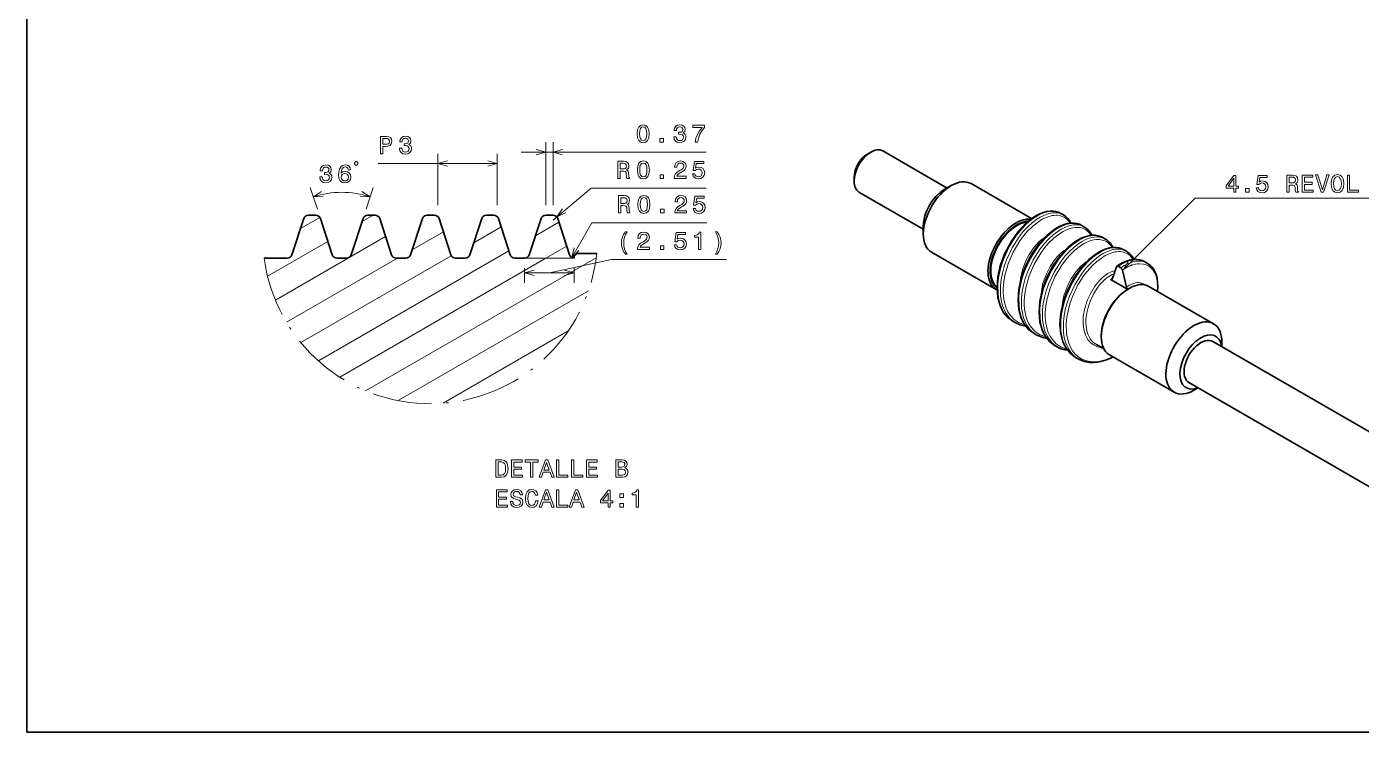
# Model space of a CAD drawing. Extents: x 5 to 413, y 5 to 291.
# Drawn here: x 5.3 to 275.2, y 5.3 to 148 of the extents above; entities that cross this region are included whole.
import ezdxf

# ---------------------------------------------------------------- set-up
doc = ezdxf.new("R2010")
doc.units = 0
doc.linetypes.add('DASHDOT', pattern=[18.5, 12, -3, 0.5, -3])

msp = doc.modelspace()

# ---------------------------------------------------------------- linework, layer by layer
at = {"color": 7, "lineweight": 35}
for p, q in [((5.281658, 5.281658), (5.281658, 290.786957)), ((175.328354, 122.250092), (176.035309, 122.658241)), ((191.442688, 115.38707), (178.436157, 122.896393)), ((172.641983, 117.597046), (172.641983, 116.780716)), ((208.556183, 109.201637), (196.299667, 116.277939)), ((186.642685, 107.073227), (173.636017, 114.582626)), ((190.884338, 115.064713), (192.298233, 115.881012)), ((61.316711, 109.204849), (58.938953, 101.886856)), ((62.267769, 109.895828), (63.746552, 109.895828)), ((64.697609, 109.204849), (67.075371, 101.886856)), ((73.316711, 109.204849), (70.93895, 101.886856)), ((74.267769, 109.895828), (75.746552, 109.895828)), ((76.697609, 109.204849), (79.075371, 101.886856)), ((85.316711, 109.204849), (82.93895, 101.886856)), ((86.267769, 109.895828), (87.746552, 109.895828)), ((88.697609, 109.204849), (91.075371, 101.886856)), ((97.316711, 109.204849), (94.93895, 101.886856)), ((98.267769, 109.895828), (99.746552, 109.895828)), ((100.697609, 109.204849), (103.075371, 101.886856)), ((109.316711, 109.204849), (106.93895, 101.886856)), ((110.267769, 109.895828), (111.746552, 109.895828)), ((112.697609, 109.204849), (115.075371, 101.886856)), ((214.480377, 110.257179), (215.003204, 109.955322)), ((186.6427, 107.717796), (186.6427, 106.085136)), ((218.723022, 107.807686), (219.24585, 107.505836)), ((222.965652, 105.3582), (223.488495, 105.056343)), ((227.208298, 102.908707), (227.731125, 102.606857)), ((53.31633, 101.193344), (57.987896, 101.193344)), ((68.026428, 101.193344), (69.9879, 101.193344)), ((80.026428, 101.193344), (81.9879, 101.193344)), ((92.026428, 101.193344), (93.9879, 101.193344)), ((104.026428, 101.193344), (105.9879, 101.193344)), ((116.026428, 101.543343), (116.626427, 102.143341)), ((116.026428, 101.543343), (116.026428, 101.193344)), ((120.574013, 102.143341), (116.626427, 102.143341)), ((201.380905, 94.869072), (188.299423, 102.421669)), ((231.450943, 100.459221), (231.97377, 100.157364)), ((225.706909, 99.476875), (224.866241, 96.97467)), ((226.043152, 99.564835), (226.565979, 99.262978)), ((226.902237, 98.786751), (227.742905, 95.313835)), ((224.529999, 96.886711), (227.956848, 94.908218)), ((228.077881, 94.978729), (228.289963, 95.101181)), ((245.372879, 87.945503), (232.291397, 95.4981)), ((204.725464, 88.462204), (205.248291, 88.160347)), ((208.968109, 86.012711), (209.490936, 85.710861)), ((221.664368, 83.705444), (223.171463, 82.836143)), ((222.63443, 85.550194), (222.63443, 85.305298)), ((286.906342, 60.271107), (245.187042, 84.357758)), ((247.029602, 83.293938), (247.029602, 84.282036)), ((213.210754, 83.563225), (213.733582, 83.261368)), ((217.4534, 81.113731), (217.976227, 80.811882)), ((237.372635, 74.089233), (224.291168, 81.64183)), ((224.684708, 81.063828), (225.007507, 81.228256)), ((282.106201, 51.957344), (240.386902, 76.043991)), ((242.229599, 74.980103), (241.374069, 74.48616)), ((413.367157, 5.281658), (5.281658, 5.281658))]:
    msp.add_line(p, q, dxfattribs=at)
at = {"color": 7, "lineweight": 13}
for p, q in [((110.267769, 111.895828), (110.267769, 124.660683)), ((111.746552, 111.895828), (111.746552, 124.660683)), ((88.473091, 111.895828), (88.473091, 122.34478)), ((100.473099, 111.895828), (100.473099, 122.34478)), ((105.267769, 122.660683), (142.709198, 122.660683)), ((76.401047, 120.34478), (100.473099, 120.34478)), ((64.079575, 111.106964), (62.64431, 115.524246)), ((73.934746, 111.106964), (75.37001, 115.524246)), ((111.746552, 108.895828), (119.46994, 115.342354)), ((119.46994, 115.342354), (142.750046, 115.342354)), ((60.657833, 107.177025), (64.583084, 109.443268)), ((73.119652, 108.598358), (75.366943, 109.895828)), ((108.196014, 105.755692), (112.930206, 108.488983)), ((115.527107, 101.329453), (119.573135, 108.350174)), ((119.573135, 108.350174), (142.853256, 108.350174)), ((55.587639, 92.702744), (77.877968, 105.572067)), ((83.272377, 102.913025), (89.56205, 106.544373)), ((95.7342, 104.334366), (101.246124, 107.516678)), ((54.006981, 97.563652), (66.193893, 104.599762)), ((64.296326, 80.410194), (102.825729, 102.655159)), ((110.298172, 101.195869), (114.509811, 103.627464)), ((57.843109, 88.231438), (80.294388, 101.193687)), ((60.731979, 84.125824), (91.161812, 101.694489)), ((68.604523, 77.124031), (110.296295, 101.194786)), ((73.846313, 74.376877), (120.467468, 101.29361)), ((105.9879, 101.195869), (116.026428, 101.195869)), ((111.007156, 98.242195), (123.548264, 100.967979)), ((123.548264, 100.967979), (146.828384, 100.967979)), ((105.9879, 99.195869), (105.9879, 96.242195)), ((105.9879, 98.242195), (116.026428, 98.242195)), ((116.026428, 99.195869), (116.026428, 96.242195)), ((80.411682, 72.39389), (118.908638, 94.620117)), ((89.494255, 71.864212), (114.81308, 86.482048)), ((224.945557, 81.264008), (224.780914, 81.181854))]:
    msp.add_line(p, q, dxfattribs=at)
for points in [[(128.7677, 126.370338), (128.843338, 125.578552), (129.080368, 125.01371), (129.458618, 124.670769), (129.983109, 124.559814), (130.502563, 124.670769), (130.880798, 125.01371), (131.112793, 125.578552), (131.193481, 126.370338), (131.112793, 127.157082), (131.016968, 127.469757), (130.880798, 127.726967), (130.502563, 128.069901), (129.983109, 128.185898), (129.458618, 128.069901), (129.080368, 127.721924), (128.843338, 127.157082)], [(129.251846, 126.370338), (129.292191, 126.980568), (129.418274, 127.419327), (129.645218, 127.676529), (129.983109, 127.767311), (130.315964, 127.676529), (130.542908, 127.419327), (130.668991, 126.980568), (130.709335, 126.370338), (130.668991, 125.755066), (130.542908, 125.316299), (130.315964, 125.059097), (129.983109, 124.973358), (129.645218, 125.059097), (129.418274, 125.316299), (129.292191, 125.755066)], [(136.184265, 125.760101), (136.184265, 125.724808), (136.264954, 125.240654), (136.501984, 124.877541), (136.875183, 124.645554), (137.369415, 124.559814), (137.893921, 124.645554), (138.287292, 124.867455), (138.539459, 125.220482), (138.630234, 125.67437), (138.589874, 125.971924), (138.478928, 126.213997), (138.297379, 126.400597), (138.055298, 126.536758), (138.383118, 126.809097), (138.4991, 127.242813), (138.423462, 127.636185), (138.206604, 127.933739), (137.853577, 128.120331), (137.369415, 128.185898), (136.915527, 128.105209), (136.567551, 127.883301), (136.340607, 127.530281), (136.264954, 127.061264), (136.264954, 127.025955), (136.713806, 127.025955), (136.75415, 127.348724), (136.885269, 127.580711), (137.097092, 127.721924), (137.394638, 127.772354), (137.656891, 127.73201), (137.848526, 127.626099), (137.964523, 127.454636), (138.009918, 127.222641), (137.964523, 126.975525), (137.843491, 126.809097), (137.631668, 126.708237), (137.344208, 126.677979), (137.147522, 126.683014), (137.147522, 126.284607), (137.394638, 126.294693), (137.712357, 126.249298), (137.949402, 126.128265), (138.090607, 125.93158), (138.141037, 125.67437), (138.085556, 125.381866), (137.939301, 125.165009), (137.707321, 125.028839), (137.399689, 124.983444), (137.081955, 125.033882), (136.849976, 125.185181), (136.70372, 125.427254), (136.648239, 125.760101)], [(140.490173, 124.660683), (140.999542, 124.660683), (141.165955, 125.492813), (141.458466, 126.26947), (141.872009, 126.990654), (142.411636, 127.666443), (142.411636, 128.085037), (140.011063, 128.085037), (140.011063, 127.626099), (141.92749, 127.626099), (141.372742, 126.945267), (140.954147, 126.234169), (140.661636, 125.477684)], [(76.854935, 122.34478), (77.318916, 122.34478), (77.318916, 123.822449), (77.833328, 123.822449), (78.352776, 123.847656), (78.766319, 124.02417), (79.033615, 124.367111), (79.12439, 124.836136), (79.053787, 125.269852), (78.852058, 125.58757), (78.519203, 125.779221), (78.065315, 125.84478), (76.854935, 125.84478)], [(77.939232, 125.416107), (78.241829, 125.385849), (78.46373, 125.290024), (78.594849, 125.11351), (78.640244, 124.836136), (78.589806, 124.543625), (78.453644, 124.367111), (78.221649, 124.276337), (77.903931, 124.251122), (77.318916, 124.251122), (77.318916, 125.416107)], [(80.684189, 123.444199), (80.684189, 123.408905), (80.764877, 122.924751), (81.001915, 122.561638), (81.375114, 122.329651), (81.869347, 122.243912), (82.393845, 122.329651), (82.787216, 122.551552), (83.039375, 122.904579), (83.130157, 123.358467), (83.089806, 123.656021), (82.978859, 123.898094), (82.797302, 124.084694), (82.555229, 124.220856), (82.883034, 124.493195), (82.999031, 124.92691), (82.923386, 125.320282), (82.70652, 125.617836), (82.3535, 125.804436), (81.869347, 125.869995), (81.415459, 125.789307), (81.067474, 125.567398), (80.84053, 125.214378), (80.764877, 124.745361), (80.764877, 124.710052), (81.21373, 124.710052), (81.254074, 125.032822), (81.385201, 125.264809), (81.597015, 125.406021), (81.894562, 125.456451), (82.156815, 125.416107), (82.348457, 125.310196), (82.464447, 125.138733), (82.509834, 124.906738), (82.464447, 124.659622), (82.343414, 124.493195), (82.131592, 124.392334), (81.844131, 124.362076), (81.647446, 124.367111), (81.647446, 123.968704), (81.894562, 123.97879), (82.212288, 123.933395), (82.449318, 123.812363), (82.59053, 123.615677), (82.640961, 123.358467), (82.585487, 123.065964), (82.439232, 122.849106), (82.207245, 122.712936), (81.899605, 122.667542), (81.581886, 122.717979), (81.349892, 122.869278), (81.203644, 123.111351), (81.148163, 123.444199)], [(133.371155, 124.660683), (134.067108, 124.660683), (134.067108, 125.412125), (133.371155, 125.412125)], [(64.584923, 117.631454), (64.584923, 117.596146), (64.665619, 117.112), (64.902649, 116.748886), (65.275848, 116.516899), (65.770081, 116.431168), (66.294579, 116.516899), (66.68795, 116.7388), (66.940109, 117.091827), (67.030884, 117.545715), (66.99054, 117.843269), (66.879593, 118.085342), (66.698036, 118.271942), (66.455963, 118.408112), (66.783768, 118.680443), (66.899765, 119.114166), (66.824112, 119.507538), (66.607254, 119.805084), (66.254227, 119.991684), (65.770081, 120.057243), (65.316193, 119.976547), (64.968208, 119.754654), (64.741264, 119.401627), (64.665619, 118.932602), (64.665619, 118.897301), (65.114464, 118.897301), (65.154808, 119.22007), (65.285934, 119.452057), (65.497749, 119.593269), (65.795296, 119.6437), (66.057541, 119.603355), (66.249191, 119.497444), (66.365181, 119.325974), (66.410568, 119.093987), (66.365181, 118.84687), (66.244141, 118.680443), (66.032333, 118.579575), (65.744865, 118.549316), (65.54818, 118.554367), (65.54818, 118.155945), (65.795296, 118.166031), (66.113022, 118.120644), (66.350052, 117.999603), (66.491264, 117.802917), (66.541695, 117.545715), (66.486221, 117.253212), (66.339966, 117.036346), (66.107979, 116.900185), (65.800339, 116.854797), (65.48262, 116.905228), (65.250626, 117.056526), (65.104378, 117.298599), (65.048904, 117.631454)], [(70.802216, 119.088943), (70.70639, 119.497444), (70.484489, 119.800041), (70.141548, 119.991684), (69.697746, 120.057243), (69.4002, 120.021942), (69.14299, 119.926117), (68.916046, 119.769775), (68.724403, 119.547882), (68.573105, 119.2705), (68.462158, 118.932602), (68.391548, 118.534195), (68.371376, 118.085342), (68.452072, 117.369202), (68.699188, 116.849754), (69.097603, 116.537071), (69.642273, 116.431168), (70.131462, 116.521942), (70.504662, 116.758972), (70.746735, 117.132172), (70.832474, 117.606232), (70.746735, 118.085342), (70.514748, 118.453499), (70.156677, 118.685486), (69.712875, 118.766174), (69.233772, 118.665314), (68.875702, 118.377853), (68.951347, 118.932602), (69.112732, 119.331024), (69.359848, 119.568054), (69.702789, 119.648743), (69.954948, 119.608398), (70.146591, 119.502487), (70.272675, 119.325974), (70.338234, 119.088943)], [(71.809853, 120.032028), (72.043182, 120.032028), (72.27652, 120.265358), (72.27652, 120.498688), (72.043182, 120.732025), (71.809853, 120.732025), (71.576515, 120.498688), (71.576515, 120.265358)], [(124.863312, 117.342354), (125.332329, 117.342354), (125.332329, 118.820023), (125.811432, 118.820023), (126.164459, 118.804886), (126.386368, 118.734283), (126.507401, 118.567856), (126.557831, 118.270309), (126.583054, 117.816422), (126.613312, 117.518867), (126.673828, 117.342354), (127.203369, 117.342354), (127.203369, 117.438171), (127.087372, 117.579384), (127.047028, 117.841629), (127.011719, 118.406479), (126.925987, 118.825058), (126.809998, 118.956192), (126.628433, 119.05201), (126.83017, 119.178085), (126.971375, 119.354599), (127.062157, 119.576508), (127.092415, 119.843796), (127.021805, 120.267426), (126.820084, 120.585144), (126.487228, 120.776794), (126.03334, 120.842354), (124.863312, 120.842354)], [(125.902214, 120.413681), (126.209854, 120.383423), (126.426712, 120.287598), (126.562874, 120.111084), (126.608261, 119.83371), (126.557831, 119.541199), (126.421661, 119.364685), (126.189682, 119.273911), (125.871948, 119.248695), (125.332329, 119.248695), (125.332329, 120.413681)], [(128.808548, 119.05201), (128.884201, 118.260223), (129.121231, 117.695381), (129.499481, 117.35244), (130.023972, 117.241486), (130.543427, 117.35244), (130.921661, 117.695381), (131.153656, 118.260223), (131.234344, 119.05201), (131.153656, 119.838753), (131.057831, 120.151428), (130.921661, 120.408638), (130.543427, 120.751572), (130.023972, 120.867569), (129.499481, 120.751572), (129.121231, 120.403595), (128.884201, 119.838753)], [(129.292694, 119.05201), (129.333054, 119.662239), (129.459137, 120.100998), (129.686066, 120.3582), (130.023972, 120.448982), (130.356827, 120.3582), (130.583771, 120.100998), (130.709854, 119.662239), (130.750198, 119.05201), (130.709854, 118.436737), (130.583771, 117.997971), (130.356827, 117.740768), (130.023972, 117.655029), (129.686066, 117.740768), (129.459137, 117.997971), (129.333054, 118.436737)], [(136.265472, 117.342354), (138.671082, 117.342354), (138.671082, 117.77607), (136.769791, 117.77607), (136.875702, 118.013107), (137.057251, 118.209793), (137.61705, 118.567856), (137.914612, 118.719154), (138.247452, 118.936012), (138.484497, 119.188171), (138.620651, 119.485725), (138.671082, 119.823624), (138.585358, 120.247253), (138.348328, 120.580109), (137.985214, 120.791924), (137.51619, 120.867569), (137.032043, 120.78183), (136.663879, 120.5448), (136.426849, 120.166565), (136.346161, 119.667282), (136.346161, 119.59668), (136.805099, 119.59668), (136.805099, 119.637024), (136.850479, 119.979965), (136.986649, 120.232124), (137.203506, 120.393509), (137.490967, 120.448982), (137.783478, 120.398544), (138.000336, 120.272469), (138.141541, 120.075783), (138.191986, 119.828667), (138.156677, 119.59668), (138.060852, 119.399994), (137.899475, 119.228516), (137.677567, 119.077225), (137.38002, 118.91584), (136.885788, 118.603165), (136.537811, 118.270309), (136.331024, 117.866852), (136.265472, 117.357483)], [(139.981323, 118.255173), (140.09227, 117.841629), (140.339386, 117.518867), (140.702499, 117.317139), (141.166473, 117.241486), (141.675842, 117.332268), (142.074249, 117.579384), (142.326416, 117.972755), (142.422241, 118.477081), (142.336502, 118.946098), (142.094421, 119.314255), (141.716187, 119.551285), (141.22699, 119.637024), (140.848755, 119.576508), (140.556244, 119.41008), (140.697449, 120.353165), (142.230591, 120.353165), (142.230591, 120.766708), (140.359558, 120.766708), (140.082184, 118.910797), (140.485641, 118.910797), (140.778152, 119.147827), (141.151352, 119.233566), (141.474121, 119.178085), (141.721237, 119.016708), (141.877563, 118.769592), (141.933044, 118.451859), (141.877563, 118.13414), (141.716187, 117.887024), (141.46907, 117.730682), (141.151352, 117.675209), (140.884064, 117.71051), (140.677277, 117.826508), (140.525986, 118.008057), (140.450348, 118.255173)], [(70.343277, 117.601196), (70.287804, 117.28347), (70.146591, 117.041397), (69.919647, 116.880013), (69.63723, 116.829575), (69.339676, 116.880013), (69.112732, 117.036346), (68.966476, 117.278427), (68.921089, 117.596146), (68.971519, 117.908829), (69.112732, 118.145859), (69.344719, 118.297157), (69.657402, 118.352631), (69.929733, 118.297157), (70.146591, 118.150909), (70.287804, 117.913872)], [(133.412018, 117.342354), (134.107971, 117.342354), (134.107971, 118.093796), (133.412018, 118.093796)], [(249.431549, 114.526962), (249.885437, 114.526962), (249.885437, 115.394394), (250.38472, 115.394394), (250.38472, 115.797859), (249.885437, 115.797859), (249.885437, 117.951317), (249.426498, 117.951317), (247.893356, 115.838203), (247.893356, 115.394394), (249.431549, 115.394394)], [(248.316986, 115.797859), (249.431549, 117.366302), (249.431549, 115.797859)], [(253.975494, 115.439789), (254.086441, 115.026245), (254.333557, 114.703476), (254.696671, 114.501747), (255.160645, 114.426094), (255.670013, 114.516876), (256.06842, 114.763992), (256.320587, 115.157364), (256.416412, 115.66169), (256.330688, 116.130707), (256.088593, 116.498863), (255.710358, 116.735893), (255.221161, 116.821632), (254.842926, 116.761108), (254.550415, 116.594688), (254.691635, 117.537766), (256.224762, 117.537766), (256.224762, 117.951317), (254.353729, 117.951317), (254.076355, 116.095406), (254.479813, 116.095406), (254.772324, 116.332436), (255.145523, 116.418175), (255.468292, 116.362694), (255.715408, 116.201317), (255.87175, 115.954193), (255.927216, 115.636475), (255.87175, 115.318748), (255.710358, 115.071632), (255.463242, 114.915291), (255.145523, 114.859818), (254.878235, 114.895119), (254.671463, 115.011108), (254.520157, 115.192665), (254.444519, 115.439789)], [(260.173615, 114.526962), (260.642639, 114.526962), (260.642639, 116.004631), (261.121735, 116.004631), (261.474762, 115.989502), (261.696686, 115.918892), (261.817719, 115.752464), (261.868134, 115.454918), (261.893372, 115.001022), (261.923615, 114.703476), (261.984131, 114.526962), (262.513672, 114.526962), (262.513672, 114.62278), (262.397675, 114.763992), (262.35733, 115.026245), (262.322021, 115.59108), (262.236298, 116.009674), (262.1203, 116.140793), (261.938751, 116.236618), (262.140472, 116.362694), (262.281677, 116.539207), (262.372467, 116.761108), (262.40271, 117.028404), (262.332123, 117.452034), (262.130402, 117.76976), (261.797546, 117.961403), (261.343658, 118.026962), (260.173615, 118.026962)], [(261.212524, 117.598289), (261.520172, 117.568031), (261.73703, 117.472206), (261.873199, 117.295692), (261.918579, 117.018318), (261.868134, 116.725807), (261.731964, 116.549294), (261.5, 116.458519), (261.182251, 116.433304), (260.642639, 116.433304), (260.642639, 117.598289)], [(263.275208, 114.526962), (265.494232, 114.526962), (265.494232, 114.950592), (263.739197, 114.950592), (263.739197, 116.13575), (265.302582, 116.13575), (265.302582, 116.554337), (263.739197, 116.554337), (263.739197, 117.603333), (265.453888, 117.603333), (265.453888, 118.026962), (263.275208, 118.026962)], [(268.247833, 118.032005), (267.3703, 115.05146), (266.46756, 118.032005), (265.988464, 118.032005), (267.118134, 114.526962), (267.622467, 114.526962), (268.726929, 118.032005)], [(269.110229, 116.276962), (269.200989, 115.490219), (269.463257, 114.910248), (269.871735, 114.552177), (270.406342, 114.431145), (270.935852, 114.552177), (271.349426, 114.910248), (271.606628, 115.490219), (271.702454, 116.276962), (271.606628, 117.058662), (271.495667, 117.376389), (271.349426, 117.638634), (270.935852, 117.996704), (270.683716, 118.087479), (270.406342, 118.122787), (269.866699, 117.996704), (269.458191, 117.643677), (269.200989, 117.063705)], [(269.59436, 116.276962), (269.649841, 116.887192), (269.816284, 117.336037), (270.073486, 117.608376), (270.406342, 117.704193), (270.734131, 117.608376), (270.991333, 117.330994), (271.157776, 116.882149), (271.218292, 116.276962), (271.157776, 115.666733), (270.991333, 115.217888), (270.734131, 114.945549), (270.406342, 114.854774), (270.073486, 114.945549), (269.816284, 115.217888), (269.649841, 115.66169)], [(272.418579, 114.526962), (274.667847, 114.526962), (274.667847, 114.950592), (272.882568, 114.950592), (272.882568, 118.026962), (272.418579, 118.026962)], [(124.966507, 110.350174), (125.435532, 110.350174), (125.435532, 111.827835), (125.914635, 111.827835), (126.267654, 111.812714), (126.489563, 111.742104), (126.610596, 111.575676), (126.661034, 111.27813), (126.686249, 110.824234), (126.716507, 110.526688), (126.777023, 110.350174), (127.306564, 110.350174), (127.306564, 110.445999), (127.190567, 110.587204), (127.150223, 110.849457), (127.114922, 111.414291), (127.02919, 111.832886), (126.913193, 111.964005), (126.731636, 112.05983), (126.933365, 112.185913), (127.074577, 112.362419), (127.165359, 112.58432), (127.195618, 112.851616), (127.125008, 113.275246), (126.923279, 113.592972), (126.590424, 113.784615), (126.136536, 113.850174), (124.966507, 113.850174)], [(126.005417, 113.421501), (126.313049, 113.391243), (126.529907, 113.295418), (126.666077, 113.118904), (126.711464, 112.84153), (126.661034, 112.549019), (126.524864, 112.372513), (126.292877, 112.281731), (125.975151, 112.256516), (125.435532, 112.256516), (125.435532, 113.421501)], [(128.911758, 112.05983), (128.987396, 111.268044), (129.224426, 110.703201), (129.602676, 110.36026), (130.127167, 110.249313), (130.646622, 110.36026), (131.024872, 110.703201), (131.256851, 111.268044), (131.337555, 112.05983), (131.256851, 112.846573), (131.161041, 113.159256), (131.024872, 113.416458), (130.646622, 113.759399), (130.127167, 113.875389), (129.602676, 113.759399), (129.224426, 113.411415), (128.987396, 112.846573)], [(129.395905, 112.05983), (129.436249, 112.670059), (129.562332, 113.108818), (129.789276, 113.366028), (130.127167, 113.456802), (130.460022, 113.366028), (130.686966, 113.108818), (130.813049, 112.670059), (130.853394, 112.05983), (130.813049, 111.44455), (130.686966, 111.005798), (130.460022, 110.748589), (130.127167, 110.662857), (129.789276, 110.748589), (129.562332, 111.005798), (129.436249, 111.44455)], [(136.368668, 110.350174), (138.774292, 110.350174), (138.774292, 110.78389), (136.872986, 110.78389), (136.978897, 111.02092), (137.160461, 111.217606), (137.720261, 111.575676), (138.017807, 111.726974), (138.350662, 111.943832), (138.587692, 112.195999), (138.723862, 112.493546), (138.774292, 112.831444), (138.688553, 113.255074), (138.451523, 113.587929), (138.088409, 113.799744), (137.619385, 113.875389), (137.135239, 113.789658), (136.76709, 113.552628), (136.53006, 113.174377), (136.449371, 112.675102), (136.449371, 112.604492), (136.908295, 112.604492), (136.908295, 112.644844), (136.95369, 112.987778), (137.089844, 113.239944), (137.306717, 113.401329), (137.594177, 113.456802), (137.886688, 113.406372), (138.103546, 113.280289), (138.244751, 113.083603), (138.295181, 112.836487), (138.259888, 112.604492), (138.164062, 112.407806), (138.002686, 112.236343), (137.780777, 112.085045), (137.483215, 111.92366), (136.988983, 111.610977), (136.641006, 111.27813), (136.434235, 110.874672), (136.368668, 110.365303)], [(140.084518, 111.263), (140.195465, 110.849457), (140.442596, 110.526688), (140.805695, 110.324959), (141.269684, 110.249313), (141.779053, 110.340088), (142.17746, 110.587204), (142.429626, 110.980576), (142.525452, 111.484901), (142.439713, 111.953918), (142.197632, 112.322075), (141.819397, 112.559113), (141.3302, 112.644844), (140.951965, 112.58432), (140.659454, 112.417892), (140.800659, 113.360977), (142.333801, 113.360977), (142.333801, 113.774521), (140.462769, 113.774521), (140.185394, 111.918617), (140.588837, 111.918617), (140.881348, 112.155647), (141.254547, 112.241386), (141.577316, 112.185913), (141.824432, 112.024521), (141.980774, 111.777405), (142.036255, 111.459686), (141.980774, 111.14196), (141.819397, 110.894844), (141.572266, 110.738503), (141.254547, 110.683029), (140.987259, 110.71833), (140.780487, 110.83432), (140.629181, 111.015884), (140.553543, 111.263)], [(251.842209, 114.526962), (252.538177, 114.526962), (252.538177, 115.278404), (251.842209, 115.278404)], [(133.515213, 110.350174), (134.211182, 110.350174), (134.211182, 111.101616), (133.515213, 111.101616)], [(126.398407, 101.994637), (126.716133, 101.994637), (126.428665, 102.529221), (126.226944, 103.08902), (126.100861, 103.679077), (126.060516, 104.274178), (126.100861, 104.869278), (126.226944, 105.454292), (126.428665, 106.019135), (126.716133, 106.553711), (126.398407, 106.553711), (126.030258, 105.998962), (125.773048, 105.449249), (125.62175, 104.874321), (125.576363, 104.274178), (125.62175, 103.668991), (125.773048, 103.099106), (126.030258, 102.549393)], [(128.835724, 102.967979), (131.241348, 102.967979), (131.241348, 103.401695), (129.340057, 103.401695), (129.445953, 103.638733), (129.627518, 103.835419), (130.187317, 104.193481), (130.484863, 104.34478), (130.817719, 104.561638), (131.054749, 104.813797), (131.190918, 105.111351), (131.241348, 105.449249), (131.155609, 105.872879), (130.918579, 106.205734), (130.555466, 106.417549), (130.086456, 106.493195), (129.602295, 106.407463), (129.234146, 106.170425), (128.997116, 105.792191), (128.916412, 105.292908), (128.916412, 105.222305), (129.375351, 105.222305), (129.375351, 105.26265), (129.420746, 105.605591), (129.556915, 105.85775), (129.773773, 106.019135), (130.061234, 106.074608), (130.353745, 106.024178), (130.570602, 105.898094), (130.711807, 105.701408), (130.762238, 105.454292), (130.726929, 105.222305), (130.631119, 105.02562), (130.469727, 104.854149), (130.247833, 104.70285), (129.950287, 104.541466), (129.456039, 104.22879), (129.108063, 103.895935), (128.901291, 103.492477), (128.835724, 102.983109)], [(136.287598, 103.880806), (136.39856, 103.467255), (136.64566, 103.144493), (137.008789, 102.942764), (137.472763, 102.867111), (137.982117, 102.957893), (138.380539, 103.205009), (138.632706, 103.598381), (138.728516, 104.102707), (138.642792, 104.571724), (138.400711, 104.93988), (138.022476, 105.17691), (137.533279, 105.26265), (137.155029, 105.202133), (136.862534, 105.035706), (137.003738, 105.97879), (138.53688, 105.97879), (138.53688, 106.392334), (136.665848, 106.392334), (136.388458, 104.536423), (136.791931, 104.536423), (137.084427, 104.773453), (137.457626, 104.859192), (137.780396, 104.803711), (138.027512, 104.642334), (138.183853, 104.39521), (138.239334, 104.077492), (138.183853, 103.759766), (138.022476, 103.51265), (137.77536, 103.356308), (137.457626, 103.300835), (137.190338, 103.336136), (136.983566, 103.452133), (136.832275, 103.633682), (136.756622, 103.880806)], [(141.183563, 102.967979), (141.642502, 102.967979), (141.642502, 106.493195), (141.299561, 106.493195), (141.208786, 106.185562), (141.027222, 105.97879), (140.749847, 105.85775), (140.366562, 105.817406), (140.366562, 105.459335), (141.183563, 105.459335)], [(144.947266, 101.994637), (145.310364, 102.549393), (145.567566, 103.099106), (145.718872, 103.668991), (145.769302, 104.274178), (145.718872, 104.874321), (145.567566, 105.449249), (145.310364, 105.998962), (144.947266, 106.553711), (144.629532, 106.553711), (144.911957, 106.019135), (145.113678, 105.454292), (145.234726, 104.869278), (145.280106, 104.274178), (145.234726, 103.679077), (145.113678, 103.08902), (144.906906, 102.529221), (144.629532, 101.994637)], [(133.454315, 102.967979), (134.150284, 102.967979), (134.150284, 103.719421), (133.454315, 103.719421)], [(101.339394, 60.386711), (100.174408, 60.386711), (100.174408, 56.886711), (101.339394, 56.886711), (101.889107, 56.997662), (102.297607, 57.33556), (102.549767, 57.885269), (102.640541, 58.636711), (102.559853, 59.403282), (102.458992, 59.705875), (102.31778, 59.947952), (101.909279, 60.275761), (101.641983, 60.356453)], [(101.304092, 59.968124), (101.687378, 59.892475), (101.949623, 59.660488), (102.105965, 59.246941), (102.156395, 58.636711), (102.100922, 58.046654), (101.94458, 57.63311), (101.677292, 57.38599), (101.304092, 57.305298), (100.643425, 57.305298), (100.643425, 59.968124)], [(103.321381, 56.886711), (105.540398, 56.886711), (105.540398, 57.310341), (103.785355, 57.310341), (103.785355, 58.495502), (105.348755, 58.495502), (105.348755, 58.914089), (103.785355, 58.914089), (103.785355, 59.963081), (105.500053, 59.963081), (105.500053, 60.386711), (103.321381, 60.386711)], [(107.184494, 56.886711), (107.648468, 56.886711), (107.648468, 59.963081), (108.70755, 59.963081), (108.70755, 60.386711), (106.120369, 60.386711), (106.120369, 59.963081), (107.184494, 59.963081)], [(108.919365, 56.886711), (109.383339, 56.886711), (109.751495, 57.915531), (111.148468, 57.915531), (111.516624, 56.886711), (111.990692, 56.886711), (110.709709, 60.391754), (110.195297, 60.391754)], [(109.91288, 58.344204), (110.452507, 59.887432), (110.992126, 58.344204)], [(112.464752, 56.886711), (114.714035, 56.886711), (114.714035, 57.310341), (112.928726, 57.310341), (112.928726, 60.386711), (112.464752, 60.386711)], [(115.500778, 56.886711), (117.750053, 56.886711), (117.750053, 57.310341), (115.964752, 57.310341), (115.964752, 60.386711), (115.500778, 60.386711)], [(118.501495, 56.886711), (120.72052, 56.886711), (120.72052, 57.310341), (118.965469, 57.310341), (118.965469, 58.495502), (120.52887, 58.495502), (120.52887, 58.914089), (118.965469, 58.914089), (118.965469, 59.963081), (120.680168, 59.963081), (120.680168, 60.386711), (118.501495, 60.386711)], [(126.263023, 58.77792), (126.616051, 59.070427), (126.706825, 59.267113), (126.737091, 59.50919), (126.671524, 59.887432), (126.474838, 60.159767), (126.15712, 60.326191), (125.71331, 60.386711), (124.467636, 60.386711), (124.467636, 56.886711), (125.78392, 56.886711), (126.252937, 56.957317), (126.600922, 57.164089), (126.81778, 57.491898), (126.893425, 57.935703), (126.848038, 58.233253), (126.727005, 58.48037), (126.530319, 58.661926)], [(125.617493, 58.934261), (124.93161, 58.934261), (124.93161, 59.968124), (125.657837, 59.968124), (125.930168, 59.937862), (126.121811, 59.847084), (126.237808, 59.690746), (126.278152, 59.458755), (126.232765, 59.226768), (126.111725, 59.065384), (125.904953, 58.96452)], [(125.728439, 57.305298), (124.93161, 57.305298), (124.93161, 58.510632), (125.683052, 58.510632), (126.000778, 58.475327), (126.227722, 58.369419), (126.363892, 58.187862), (126.409279, 57.925617), (126.363892, 57.648239), (126.237808, 57.456596), (126.025993, 57.340603)], [(100.285355, 50.839882), (102.504379, 50.839882), (102.504379, 51.263512), (100.749336, 51.263512), (100.749336, 52.448673), (102.312737, 52.448673), (102.312737, 52.86726), (100.749336, 52.86726), (100.749336, 53.916252), (102.464035, 53.916252), (102.464035, 54.339882), (100.285355, 54.339882)], [(103.583626, 51.994781), (103.124695, 51.994781), (103.225555, 51.460197), (103.477722, 51.066826), (103.866051, 50.829796), (104.390549, 50.744061), (104.909996, 50.824753), (105.298325, 51.046654), (105.545441, 51.394638), (105.636223, 51.853569), (105.560577, 52.267117), (105.348755, 52.534405), (105.005821, 52.710918), (104.546883, 52.842045), (104.153511, 52.937866), (103.896309, 53.048817), (103.750053, 53.210197), (103.704666, 53.46236), (103.750053, 53.689304), (103.88118, 53.860775), (104.082909, 53.976768), (104.360283, 54.017117), (104.642708, 53.966682), (104.864609, 53.830517), (105.010864, 53.603569), (105.081467, 53.295933), (105.540398, 53.295933), (105.540398, 53.306019), (105.459709, 53.780083), (105.222679, 54.13311), (104.84948, 54.355011), (104.345154, 54.43066), (103.891266, 54.355011), (103.538239, 54.143196), (103.311295, 53.815388), (103.230606, 53.391754), (103.296165, 53.013512), (103.487808, 52.75631), (103.790398, 52.584839), (104.203949, 52.453716), (104.61245, 52.337719), (104.920082, 52.226768), (105.106682, 52.065388), (105.172241, 51.803139), (105.111725, 51.535847), (104.955383, 51.334118), (104.718353, 51.208038), (104.410721, 51.16769), (104.06778, 51.223167), (103.805527, 51.384552), (103.639107, 51.646797)], [(108.233482, 52.141033), (108.132622, 51.717403), (107.966194, 51.41481), (107.734207, 51.22821), (107.461868, 51.16769), (107.134064, 51.258469), (106.876854, 51.530804), (106.705383, 51.974609), (106.64991, 52.589882), (106.705383, 53.200111), (106.871811, 53.64896), (107.129021, 53.921295), (107.461868, 54.017117), (107.703949, 53.966682), (107.910721, 53.825474), (108.072098, 53.598526), (108.183052, 53.285847), (108.662155, 53.285847), (108.510864, 53.764954), (108.248611, 54.128067), (107.890549, 54.355011), (107.461868, 54.435703), (106.927292, 54.309624), (106.518784, 53.956596), (106.256538, 53.376625), (106.165764, 52.589882), (106.256538, 51.803139), (106.518784, 51.223167), (106.927292, 50.865097), (107.461868, 50.744061), (107.930893, 50.839882), (108.309135, 51.107174), (108.576424, 51.545933), (108.717636, 52.141033)], [(108.919365, 50.839882), (109.383339, 50.839882), (109.751495, 51.868702), (111.148468, 51.868702), (111.516624, 50.839882), (111.990692, 50.839882), (110.709709, 54.344925), (110.195297, 54.344925)], [(112.464752, 50.839882), (114.714035, 50.839882), (114.714035, 51.263512), (112.928726, 51.263512), (112.928726, 54.339882), (112.464752, 54.339882)], [(114.991409, 50.839882), (115.455383, 50.839882), (115.82354, 51.868702), (117.22052, 51.868702), (117.588669, 50.839882), (118.062737, 50.839882), (116.781754, 54.344925), (116.267349, 54.344925)], [(122.873978, 50.839882), (123.327866, 50.839882), (123.327866, 51.707317), (123.827148, 51.707317), (123.827148, 52.110775), (123.327866, 52.110775), (123.327866, 54.264233), (122.868935, 54.264233), (121.335793, 52.151123), (121.335793, 51.707317), (122.873978, 51.707317)], [(128.577866, 50.839882), (129.036804, 50.839882), (129.036804, 54.365097), (128.693863, 54.365097), (128.603088, 54.057461), (128.421524, 53.850689), (128.14415, 53.729652), (127.760864, 53.689304), (127.760864, 53.331238), (128.577866, 53.331238)], [(109.91288, 52.297375), (110.452507, 53.840603), (110.992126, 52.297375)], [(115.984924, 52.297375), (116.524551, 53.840603), (117.064178, 52.297375)], [(121.759422, 52.110775), (122.873978, 53.679218), (122.873978, 52.110775)], [(125.284637, 52.796654), (125.980606, 52.796654), (125.980606, 53.548096), (125.284637, 53.548096)], [(125.284637, 50.839882), (125.980606, 50.839882), (125.980606, 51.591324), (125.284637, 51.591324)]]:
    msp.add_lwpolyline(points, close=True, dxfattribs=at)
for points in [[(108.335922, 122.143044), (110.267769, 122.660683), (108.335922, 123.178322)], [(113.678406, 123.178322), (111.746552, 122.660683), (113.678406, 122.143044)], [(90.404945, 120.862419), (88.473091, 120.34478), (90.404945, 119.827141)], [(98.541245, 119.827141), (100.473099, 120.34478), (98.541245, 120.862419)], [(64.939682, 114.711418), (63.262344, 113.622139), (65.259605, 113.726807)], [(72.754715, 113.726807), (74.751976, 113.622139), (73.074638, 114.711418)], [(113.66568, 111.171936), (112.514267, 109.536621), (114.329071, 110.377144)], [(209.072601, 109.362793), (209.771332, 109.797073), (210.48204, 110.156662), (211.197754, 110.432114), (211.554794, 110.535233), (211.909607, 110.613708), (212.260849, 110.666443), (212.607117, 110.692429), (213.110962, 110.679634), (213.594818, 110.603271), (214.053085, 110.462334), (214.480377, 110.257179)], [(227.136841, 98.942039), (241.636154, 113.336761), (296.212524, 113.336761)], [(204.725464, 88.462204), (204.14621, 88.853943), (203.623291, 89.326241), (202.76358, 90.482864), (202.163651, 91.864525), (201.915283, 92.829178), (201.76564, 93.840965), (201.7397, 95.951973), (201.87738, 97.209221), (202.116714, 98.469688), (202.478546, 99.815918), (202.940369, 101.14122), (204.087814, 103.60022), (205.508881, 105.827576), (206.347946, 106.881996), (207.250214, 107.850464), (208.140839, 108.65966), (209.072601, 109.362793)], [(205.248291, 88.160347), (204.669037, 88.552094), (204.146118, 89.024384), (203.286423, 90.181007), (202.686478, 91.562675), (202.43811, 92.527321), (202.288467, 93.539108), (202.262527, 95.650116), (202.400208, 96.907372), (202.639542, 98.167831), (203.001373, 99.514069), (203.463196, 100.839363), (204.610641, 103.29837), (206.031708, 105.525719), (206.870773, 106.580139), (207.773041, 107.548607), (208.663666, 108.357803), (209.595428, 109.060936)], [(207.152786, 87.725151), (206.013931, 88.127472), (205.015427, 88.792908), (204.190689, 89.695389), (203.772736, 90.361877), (203.432098, 91.093376), (203.136673, 91.994598), (202.938477, 92.949524), (202.827545, 94.036377), (202.819687, 95.155357), (202.921722, 96.408676), (203.130798, 97.66935), (203.79631, 100.050377), (204.825974, 102.451279), (206.153107, 104.685532), (206.91629, 105.715515), (207.739441, 106.671974), (208.802597, 107.706635), (209.931671, 108.584709)], [(209.595428, 109.060936), (210.294159, 109.495216), (211.004868, 109.854813), (211.720581, 110.130257), (212.077621, 110.233376), (212.432434, 110.311859), (212.783691, 110.364586), (213.129944, 110.390572), (213.633789, 110.377777), (214.117645, 110.301422), (214.575912, 110.160477), (215.003204, 109.955322)], [(209.931671, 108.584709), (210.706665, 109.062401), (211.494736, 109.443207), (212.285187, 109.713631), (212.6772, 109.80323), (213.064575, 109.860321), (213.423676, 109.88311), (213.774933, 109.874779), (214.096191, 109.837883), (214.407104, 109.77243), (214.815002, 109.63549), (215.196198, 109.444733), (215.546982, 109.201683), (215.773865, 109.000633), (215.98317, 108.776146), (216.346481, 108.262337)], [(213.315231, 106.9133), (214.013977, 107.34758), (214.724686, 107.707176), (215.440399, 107.98262), (215.797424, 108.085747), (216.152237, 108.164223), (216.503494, 108.216949), (216.849762, 108.242935), (217.353592, 108.230148), (217.837448, 108.153786), (218.295731, 108.012848), (218.723022, 107.807686)], [(208.968109, 86.012711), (208.388855, 86.404457), (207.865936, 86.876747), (207.006226, 88.033371), (206.406281, 89.415039), (206.157913, 90.379692), (206.008286, 91.391472), (205.982346, 93.502487), (206.120026, 94.759735), (206.35936, 96.020195), (206.721191, 97.366432), (207.182999, 98.691734), (208.33046, 101.150734), (209.751511, 103.378082), (210.590576, 104.43251), (211.492859, 105.40097), (212.383484, 106.210167), (213.315231, 106.9133)], [(209.490936, 85.710861), (208.911682, 86.1026), (208.388763, 86.57489), (207.529053, 87.731514), (206.929123, 89.113182), (206.68074, 90.077835), (206.531113, 91.089622), (206.505173, 93.20063), (206.642853, 94.457878), (206.882187, 95.718346), (207.244019, 97.064575), (207.705841, 98.389877), (208.853287, 100.848877), (210.274353, 103.076233), (211.113403, 104.130653), (212.015686, 105.099121), (212.906311, 105.908318), (213.838058, 106.61145)], [(211.395432, 85.275665), (210.256577, 85.677986), (209.258072, 86.343414), (208.433319, 87.245903), (208.015366, 87.912392), (207.674744, 88.643883), (207.379303, 89.545113), (207.181122, 90.500031), (207.07019, 91.586891), (207.062332, 92.705864), (207.164368, 93.95919), (207.373444, 95.219856), (208.038956, 97.600883), (209.068619, 100.001785), (210.395737, 102.236038), (211.158936, 103.266029), (211.982071, 104.222488), (213.045242, 105.257141), (214.174316, 106.135223)], [(213.838058, 106.61145), (214.536804, 107.045723), (215.247513, 107.405319), (215.963226, 107.680771), (216.320251, 107.78389), (216.675079, 107.862366), (217.026321, 107.9151), (217.372589, 107.941078), (217.876419, 107.928291), (218.360275, 107.851929), (218.818558, 107.710991), (219.24585, 107.505836)], [(214.174316, 106.135223), (214.949295, 106.612907), (215.737381, 106.993713), (216.527832, 107.264145), (216.919846, 107.353737), (217.307205, 107.410828), (217.666321, 107.433624), (218.017578, 107.425285), (218.338837, 107.38839), (218.64975, 107.322937), (219.057632, 107.186005), (219.438843, 106.995247), (219.789627, 106.752197), (220.01651, 106.551147), (220.225815, 106.32666), (220.589111, 105.812851)], [(217.557877, 104.463814), (218.256607, 104.898087), (218.967316, 105.257683), (219.683044, 105.533134), (220.04007, 105.636253), (220.394882, 105.714729), (220.74614, 105.767464), (221.092392, 105.793442), (221.596237, 105.780655), (222.080093, 105.7043), (222.538361, 105.563354), (222.965652, 105.3582)], [(218.080704, 104.161957), (218.779434, 104.596237), (219.490143, 104.955833), (220.205872, 105.231277), (220.562897, 105.334396), (220.917709, 105.412872), (221.268967, 105.465607), (221.615219, 105.491592), (222.119064, 105.478806), (222.602921, 105.402443), (223.061188, 105.261505), (223.488495, 105.056343)], [(116.043221, 103.261711), (115.527107, 101.329453), (116.940201, 102.744781)], [(206.249069, 96.377281), (206.32074, 97.078087), (206.438461, 97.783066), (206.60733, 98.515923), (206.820938, 99.243256), (207.359787, 100.635193), (208.041, 101.951599), (208.844498, 103.15696), (209.451523, 103.895988), (210.097549, 104.552719), (210.772339, 105.111794)], [(213.210754, 83.563225), (212.6315, 83.954971), (212.108566, 84.427261), (211.248871, 85.583878), (210.648926, 86.965546), (210.400558, 87.930199), (210.250931, 88.941986), (210.224976, 91.052994), (210.362671, 92.310242), (210.60199, 93.570709), (210.963821, 94.916939), (211.425644, 96.242241), (212.573105, 98.701241), (213.994156, 100.928596), (214.833221, 101.983017), (215.735504, 102.951485), (216.626114, 103.760681), (217.557877, 104.463814)], [(210.491714, 93.927788), (210.56337, 94.628601), (210.681107, 95.33358), (210.849976, 96.066429), (211.063583, 96.79377), (211.602432, 98.185707), (212.283646, 99.502113), (213.087143, 100.707466), (213.694168, 101.446503), (214.340179, 102.103226), (215.014984, 102.662308)], [(213.733582, 83.261368), (213.154327, 83.653114), (212.631393, 84.125404), (211.771698, 85.282028), (211.171753, 86.663696), (210.923386, 87.628342), (210.773758, 88.640129), (210.747818, 90.751137), (210.885498, 92.008392), (211.124832, 93.268852), (211.486649, 94.615082), (211.948471, 95.940384), (213.095932, 98.399391), (214.516983, 100.62674), (215.356049, 101.68116), (216.258331, 102.649628), (217.148941, 103.458824), (218.080704, 104.161957)], [(215.638077, 82.826172), (214.499207, 83.228493), (213.500702, 83.893929), (212.675964, 84.79641), (212.258011, 85.462898), (211.917389, 86.194397), (211.621948, 87.095619), (211.423767, 88.050545), (211.312836, 89.137398), (211.304977, 90.256378), (211.407013, 91.509697), (211.616074, 92.77037), (212.281601, 95.151398), (213.311249, 97.552299), (214.638382, 99.786545), (215.401581, 100.816536), (216.224716, 101.772995), (217.287872, 102.807655), (218.416946, 103.68573)], [(218.416946, 103.68573), (219.19194, 104.163422), (219.980011, 104.544228), (220.770477, 104.814651), (221.162476, 104.904251), (221.54985, 104.961334), (221.908966, 104.984131), (222.260208, 104.9758), (222.581467, 104.938904), (222.892395, 104.873451), (223.300278, 104.736511), (223.681473, 104.545753), (224.032257, 104.302704), (224.259155, 104.101654), (224.468445, 103.877167), (224.831757, 103.363358)], [(221.800522, 102.01432), (222.499252, 102.448601), (223.209961, 102.808197), (223.925674, 103.083641), (224.282715, 103.186768), (224.637527, 103.265244), (224.98877, 103.31797), (225.335037, 103.343956), (225.838882, 103.331169), (226.322739, 103.254807), (226.781006, 103.113869), (227.208298, 102.908707)], [(222.323349, 101.712471), (223.022079, 102.146744), (223.732788, 102.50634), (224.448517, 102.781792), (224.805542, 102.884911), (225.160355, 102.963387), (225.511612, 103.016113), (225.857864, 103.042099), (226.36171, 103.029312), (226.845566, 102.95295), (227.303833, 102.812012), (227.731125, 102.606857)], [(217.4534, 81.113731), (216.874146, 81.505478), (216.351212, 81.977768), (215.491516, 83.134392), (214.891571, 84.51606), (214.643204, 85.480713), (214.493561, 86.492493), (214.467621, 88.603508), (214.605301, 89.860756), (214.844635, 91.121216), (215.206467, 92.467453), (215.668289, 93.792755), (216.815735, 96.251755), (218.236801, 98.479111), (219.075867, 99.533524), (219.978134, 100.501991), (220.868759, 101.311188), (221.800522, 102.01432)], [(214.73436, 91.478294), (214.806015, 92.179108), (214.923752, 92.884087), (215.092621, 93.616943), (215.306213, 94.344276), (215.845078, 95.736214), (216.526276, 97.05262), (217.329788, 98.25798), (217.936813, 98.997009), (218.582825, 99.65374), (219.257614, 100.212814)], [(217.976227, 80.811882), (217.396973, 81.203621), (216.874039, 81.675911), (216.014343, 82.832535), (215.414398, 84.214203), (215.166031, 85.178856), (215.016403, 86.190643), (214.990448, 88.301651), (215.128128, 89.558899), (215.367462, 90.819366), (215.729294, 92.165596), (216.191116, 93.490898), (217.338562, 95.949898), (218.759628, 98.177254), (219.598694, 99.231674), (220.500961, 100.200142), (221.391586, 101.009338), (222.323349, 101.712471)], [(224.780914, 81.181854), (223.458496, 80.641708), (222.121811, 80.320953), (220.806686, 80.25206), (219.730759, 80.412514), (218.734055, 80.782898), (217.8461, 81.358246), (217.297394, 81.879662), (216.821365, 82.485481), (216.392731, 83.22171), (216.053726, 84.029167), (215.787842, 84.959618), (215.619766, 85.940231), (215.555862, 87.99707), (215.67952, 89.286484), (215.914551, 90.581642), (216.273605, 91.940422), (216.737564, 93.277847), (217.912689, 95.776253), (219.273972, 97.886314), (220.871246, 99.741676), (221.745209, 100.542061), (222.659592, 101.236244)], [(222.659592, 101.236244), (223.434586, 101.713928), (224.222656, 102.094742), (225.013107, 102.365166), (225.405121, 102.454758), (225.792496, 102.511848), (226.151611, 102.534645), (226.502853, 102.526306), (226.824112, 102.48941), (227.135025, 102.423958), (227.542923, 102.287025), (227.924118, 102.096268), (228.274902, 101.853218), (228.501785, 101.652168), (228.71109, 101.427673), (229.074402, 100.913864)], [(226.043152, 99.564835), (226.741898, 99.999107), (227.452606, 100.358704), (228.16832, 100.634155), (228.525345, 100.737274), (228.880173, 100.81575), (229.231415, 100.868484), (229.577682, 100.894463), (230.081512, 100.881676), (230.565369, 100.805313), (231.023651, 100.664375), (231.450943, 100.459221)], [(226.565979, 99.262978), (227.264725, 99.697258), (227.975433, 100.056854), (228.691147, 100.332298), (229.048172, 100.435417), (229.403, 100.513893), (229.754242, 100.566628), (230.10051, 100.592613), (230.60434, 100.579819), (231.088196, 100.503464), (231.546478, 100.362518), (231.97377, 100.157364)], [(226.902237, 98.786751), (227.772507, 99.316154), (228.657944, 99.721733), (229.542572, 99.984268), (229.978363, 100.056038), (230.406052, 100.085381), (231.155731, 100.024338), (231.510071, 99.93679), (231.847412, 99.811035), (232.163071, 99.648941), (232.457657, 99.450569), (232.733414, 99.213379), (232.983932, 98.942131), (233.212326, 98.632591), (233.412292, 98.292801), (233.725784, 97.534134), (233.925293, 96.689751), (234.015762, 95.78196), (234.019287, 95.159637), (233.981033, 94.522583)], [(228.143112, 100.670456), (227.136841, 98.942039), (228.872498, 99.93576)], [(107.919746, 98.759834), (105.9879, 98.242195), (107.919746, 97.724556)], [(114.094574, 97.724556), (116.026428, 98.242195), (114.094574, 98.759834)], [(222.683395, 83.117676), (221.89653, 83.276512), (221.176178, 83.58847), (220.540161, 84.047676), (220.002747, 84.641983), (219.698212, 85.115616), (219.445847, 85.637451), (219.099152, 86.799049), (218.958298, 88.07328), (219.010284, 89.410835), (219.297302, 91.019073), (219.802612, 92.606667), (220.499237, 94.122818), (221.359192, 95.516685), (222.351913, 96.735153), (222.915894, 97.286438), (223.500259, 97.763321)], [(219.575302, 87.45697), (219.534851, 88.10305), (219.543655, 88.765327), (219.700745, 90.116974), (220.028931, 91.471573), (220.509659, 92.792824), (221.124527, 94.047935), (221.926651, 95.30439), (222.380814, 95.88662), (222.860367, 96.420883), (223.341339, 96.882935), (223.836502, 97.287102)], [(227.742905, 95.313835), (228.241882, 95.648071), (228.743591, 95.916161), (228.993347, 96.023399), (229.241135, 96.11174), (229.566727, 96.198952), (229.884552, 96.249901), (230.192062, 96.263435), (230.535629, 96.230698), (230.857254, 96.145142), (231.15303, 96.007233), (231.419357, 95.818405)], [(221.664368, 83.705444), (221.308075, 83.941277), (220.98056, 84.220322), (220.684006, 84.540039), (220.42009, 84.897491), (220.265594, 85.15033), (220.125839, 85.416946), (219.996613, 85.706894), (219.883484, 86.009422), (219.746918, 86.472137), (219.644333, 86.956055), (219.575302, 87.45697)]]:
    msp.add_lwpolyline(points, dxfattribs=at)
at = {"color": 7, "lineweight": 35}
for points in [[(214.480377, 110.257179), (213.968063, 110.499344), (213.446152, 110.651901), (212.903732, 110.728073), (212.308655, 110.729332), (211.648575, 110.642456), (210.925781, 110.451759), (210.242249, 110.186607), (209.527649, 109.82579), (208.81221, 109.381042)], [(204.725464, 88.462204), (203.689316, 89.244354), (202.819397, 90.312431), (202.170502, 91.612076), (201.725571, 93.256744), (201.561996, 95.126923), (201.719635, 97.339622), (202.219482, 99.636253), (203.138992, 102.159752), (204.386642, 104.537521), (205.892151, 106.655998), (207.401123, 108.256271), (208.81221, 109.381042)], [(218.723022, 107.807686), (218.210709, 108.04985), (217.688782, 108.202415), (217.146378, 108.27858), (216.5513, 108.279846), (215.891205, 108.19297), (215.168427, 108.002274), (214.484894, 107.737114), (213.770294, 107.376305), (213.05484, 106.931549)], [(216.514297, 108.277321), (216.363739, 108.561935), (216.166412, 108.873291), (215.935867, 109.172714), (215.756821, 109.369087), (215.482208, 109.621872), (215.248947, 109.799255), (215.003204, 109.955322)], [(208.968109, 86.012711), (207.931961, 86.794861), (207.062027, 87.862938), (206.413147, 89.16259), (205.968216, 90.807251), (205.804642, 92.677429), (205.96228, 94.890129), (206.462112, 97.186768), (207.381638, 99.710266), (208.629288, 102.088028), (210.134781, 104.206512), (211.643768, 105.806778), (213.05484, 106.931549)], [(222.965652, 105.3582), (222.453339, 105.600365), (221.931427, 105.75293), (221.389023, 105.829086), (220.793945, 105.830353), (220.13385, 105.743477), (219.411072, 105.55278), (218.727524, 105.287628), (218.012939, 104.926811), (217.297485, 104.482056)], [(220.756943, 105.827835), (220.606384, 106.112442), (220.409058, 106.423805), (220.178513, 106.723221), (219.999466, 106.919601), (219.724854, 107.172386), (219.491592, 107.349762), (219.24585, 107.505836)], [(213.210754, 83.563225), (212.174591, 84.345375), (211.304672, 85.413452), (210.655792, 86.713097), (210.210846, 88.357765), (210.047272, 90.227943), (210.20491, 92.440643), (210.704758, 94.737274), (211.624283, 97.260773), (212.871918, 99.638542), (214.377426, 101.757019), (215.886414, 103.357285), (217.297485, 104.482056)], [(227.208298, 102.908707), (226.695984, 103.150871), (226.174072, 103.303436), (225.631653, 103.379601), (225.036575, 103.380859), (224.376495, 103.293991), (223.653702, 103.103287), (222.970169, 102.838135), (222.255585, 102.477325), (221.540131, 102.03257)], [(224.999573, 103.378342), (224.84903, 103.662949), (224.651703, 103.974312), (224.421158, 104.273735), (224.242111, 104.470108), (223.967499, 104.722893), (223.734222, 104.900269), (223.488495, 105.056343)], [(229.242218, 100.928848), (229.09166, 101.213463), (228.894333, 101.524826), (228.663788, 101.824242), (228.484741, 102.020622), (228.210144, 102.273407), (227.976868, 102.450783), (227.731125, 102.606857)], [(217.4534, 81.113731), (216.417236, 81.895882), (215.547318, 82.963959), (214.898422, 84.263611), (214.453491, 85.908279), (214.289917, 87.778458), (214.447556, 89.99115), (214.947403, 92.287788), (215.866913, 94.811287), (217.114563, 97.189049), (218.620071, 99.307533), (220.129059, 100.907799), (221.540131, 102.03257)], [(231.450943, 100.459221), (230.938629, 100.701385), (230.416718, 100.853943), (229.874298, 100.930107), (229.279221, 100.931374), (228.619125, 100.844498), (227.896347, 100.653801), (227.212814, 100.388649), (226.498215, 100.027832), (225.782776, 99.583076)], [(234.021881, 94.500748), (234.076218, 95.429573), (234.048035, 96.277168), (233.942596, 97.060585), (233.789276, 97.691765), (233.548843, 98.342102), (233.241196, 98.918236), (232.905823, 99.375473), (232.598221, 99.696556), (232.219345, 100.001404), (231.97377, 100.157364)], [(224.684708, 81.063828), (223.714645, 80.643188), (222.778549, 80.343559), (221.930435, 80.166084), (221.046936, 80.082909), (220.25148, 80.105377), (219.549835, 80.211151), (218.866623, 80.402969), (218.22438, 80.677368), (217.976227, 80.811882)]]:
    msp.add_lwpolyline(points, dxfattribs=at)
at = {"color": 7, "lineweight": 13}
for centre, radius, start, end in [((69.007164, 95.941406), 18.590616, 72.000002, 108.000003), ((214.650436, 99.86422), 6.525039, 121.363241, 126.465419), ((218.893082, 97.414726), 6.525039, 121.363241, 126.465419), ((223.135727, 94.96524), 6.525041, 121.363241, 126.465419), ((226.940002, 93.264404), 5.07927, 109.733348, 127.650061), ((228.303101, 91.834793), 6.305383, 122.351938, 126.75476)]:
    msp.add_arc(centre, radius, start, end, dxfattribs=at)
at = {"color": 7, "lineweight": 35}
for centre, radius, start, end in [((62.26796, 108.895515), 1.000293, 90.010863, 161.98616), ((63.746307, 108.895554), 1.000293, 18.010859, 89.986158), ((74.26796, 108.895515), 1.000293, 90.010863, 161.98616), ((75.746307, 108.895554), 1.000293, 18.010859, 89.986158), ((86.26796, 108.895515), 1.000293, 90.010863, 161.98616), ((87.746307, 108.895554), 1.000293, 18.010859, 89.986158), ((98.26796, 108.895515), 1.000293, 90.010863, 161.98616), ((99.746307, 108.895554), 1.000293, 18.010859, 89.986158), ((110.267769, 108.895828), 1, 90.000003, 161.999998), ((111.746552, 108.895828), 1, 18.000001, 90.000003), ((57.987709, 102.19619), 1.000293, 270.010857, 341.986156), ((68.026665, 102.196152), 1.000293, 198.010862, 269.986153), ((69.987709, 102.19619), 1.000293, 270.010857, 341.986156), ((80.026665, 102.196152), 1.000293, 198.010862, 269.986153), ((81.987709, 102.19619), 1.000293, 270.010857, 341.986156), ((92.026665, 102.196152), 1.000293, 198.010862, 269.986153), ((93.987709, 102.19619), 1.000293, 270.010857, 341.986156), ((104.026665, 102.196152), 1.000293, 198.010862, 269.986153), ((105.9879, 102.195869), 1, 269.999997, 341.999999), ((116.026428, 102.195869), 1, 198.000002, 269.999997), ((207.961426, 92.907623), 5.46863, 240.251566, 263.39321), ((212.204056, 90.458138), 5.46863, 240.251566, 263.39321), ((216.446701, 88.008644), 5.46863, 240.251566, 263.39321)]:
    msp.add_arc(centre, radius, start, end, dxfattribs=at)
at = {"color": 7, "linetype": 'DASHDOT', "lineweight": 13}
msp.add_arc((86.889259, 105.626709), 33.864383, 187.522492, 354.095979, dxfattribs=at)
at = {"color": 7, "lineweight": 35}
for centre, major_axis, start_param, end_param in [((175.328979, 119.147758), (1.899994, 3.290894), 0.7856304776, 2.3559927651), ((176.036087, 118.739517), (2.399994, 4.156921), 0.7856304776, 2.3559927651), ((176.036087, 118.739517), (2.399994, 4.156921), 0.2853981634, 0.7856304776), ((176.036087, 118.739517), (2.399994, 4.156921), 6.2831562207, 6.5685834706), ((176.036087, 118.739517), (2.399994, 4.156921), 2.3559927651, 3.1415635671), ((192.299545, 109.3498), (4, 6.9282), 6.2831562207, 7.0688157848), ((190.88533, 110.166298), (3, 5.196152), 0.7856304776, 2.3559927651), ((192.299545, 109.3498), (4, 6.9282), 0.7856304776, 2.3559927651), ((205.381027, 101.797211), (-4, -6.9282), 3.3693201618, 6.2831562207), ((205.593155, 101.674736), (-3.850006, -6.668396), 3.4871449273, 6.234963315), ((205.593155, 101.674736), (-3.762497, -6.516838), 3.5171600827, 6.2089356105), ((192.299545, 109.3498), (4, 6.9282), 2.3559927651, 3.1415635671), ((226.043152, 99.156586), (-0.25, 0.433014), 0.042389961, 0.471238898), ((226.043152, 99.156586), (-0.25, 0.433014), 5.4977871438, 6.3255752682), ((226.565979, 98.854729), (-0.25, 0.433014), 4.2411500823, 5.4977871438), ((205.381027, 101.797211), (-4, -6.9282), 6.2831562207, 6.3293893748), ((228.079147, 88.692436), (-3.850006, -6.668396), 3.9272231312, 5.4975854187), ((228.291275, 88.569962), (-4, -6.9282), 3.9272231312, 5.4975854187), ((224.529999, 97.29496), (-0.25, 0.433014), 2.3561944902, 3.2075914939), ((224.529999, 97.29496), (-0.25, 0.433014), 3.2075914939, 3.6128315517), ((228.079147, 95.245857), (-0.25, 0.433014), 1.0995574287, 2.0533741384), ((228.291275, 88.569962), (-4, -6.9282), 3.1415635671, 3.9272231312), ((241.372757, 81.017372), (4, 6.9282), 0.2853981634, 3.1415635671), ((241.372757, 81.017372), (4, 6.9282), 6.2831562207, 6.5685834706), ((241.372757, 81.017372), (4, 6.9282), 5.4975854187, 6.2831562207), ((228.291275, 88.569962), (-4, -6.9282), 5.4975854187, 6.2831562207), ((242.786972, 80.200874), (3, 5.196152), 5.6396835304, 10.0682794157), ((242.786972, 80.200874), (2.399994, 4.156921), 6.2831562207, 9.4247488743), ((241.372757, 81.017372), (4, 6.9282), 3.1415635671, 3.9272231312)]:
    msp.add_ellipse(centre, major_axis=major_axis, ratio=0.57735, start_param=start_param, end_param=end_param, dxfattribs=at)
at = {"color": 7, "lineweight": 13}
msp.add_ellipse((223.702499, 92.716774), major_axis=(-3.183502, -5.756317), ratio=0.527868, start_param=3.5454189479, end_param=3.9962497243, dxfattribs=at)

doc.saveas('drawing.dxf')
